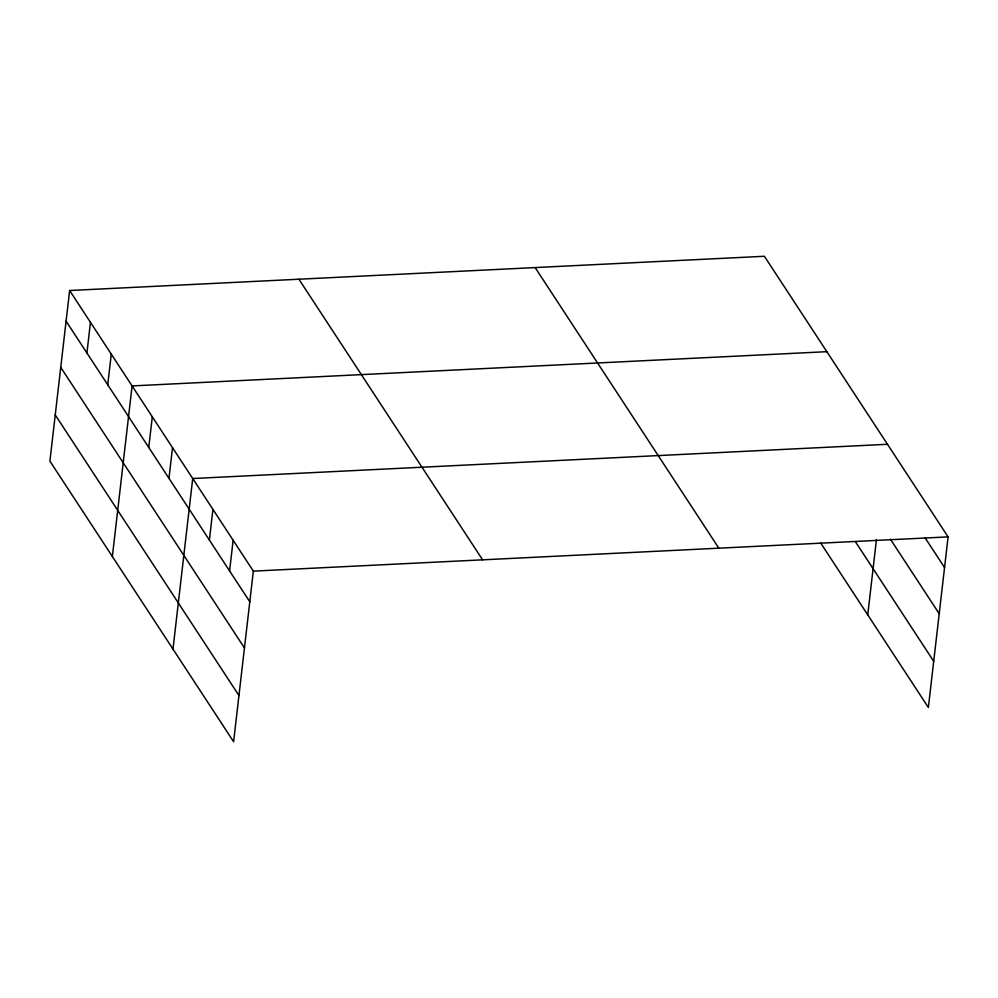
<?xml version="1.0" encoding="UTF-8"?>
<svg xmlns="http://www.w3.org/2000/svg" width="998" height="998" viewBox="0 0 998 998"><rect width="100%" height="100%" fill="white"/><g stroke="black" fill="none" stroke-linecap="round" stroke-linejoin="round"><path stroke-width="1.5" d="M69.635 290.518L49.9 461.113L233.607 741.726L253.342 571.13L69.635 290.518L764.393 256.274L948.1 536.887L928.365 707.482L820.593 542.85M86.913 352.98L90.456 322.329M107.734 384.779L111.277 354.128M112.362 556.522L132.098 385.927L826.855 351.683M148.752 447.453L152.307 416.802M168.961 478.316L172.517 447.665M172.978 649.124L192.714 478.529L887.484 444.285M209.38 540.055L212.923 509.404M229.59 570.918L233.133 540.267M867.736 614.88L876.456 539.544M253.342 571.13L948.1 536.887M925.183 537.959L944.557 567.538M890.378 539.132L939.205 613.72M855.398 541.689L933.704 661.3M535.128 267.576L718.834 548.189M298.913 279.215L482.608 559.828M66.093 321.181L249.787 601.782M60.753 367.351L244.448 647.964M55.239 414.931L238.946 695.544"/></g></svg>
